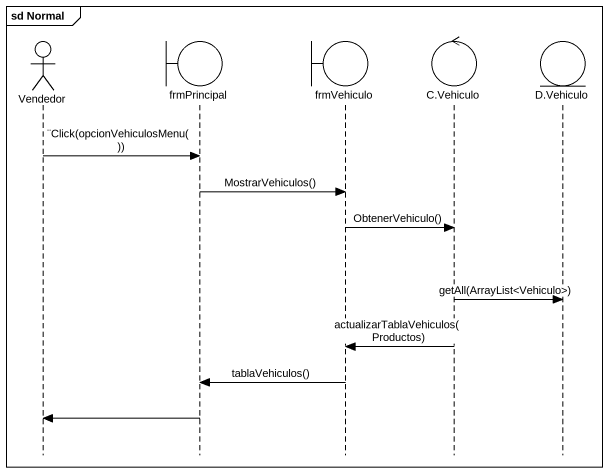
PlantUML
@startuml
mainframe sd Normal
hide footbox
actor Vendedor
boundary frmPrincipal
boundary frmVehiculo
control "C.Vehiculo" as C_Vehiculo
entity "D.Vehiculo" as D_Vehiculo

Vendedor -> frmPrincipal : ¨Click(opcionVehiculosMenu())
frmPrincipal -> frmVehiculo : MostrarVehiculos()
frmVehiculo -> C_Vehiculo : ObtenerVehiculo()
C_Vehiculo -> D_Vehiculo : getAll(ArrayList<Vehiculo>)
C_Vehiculo -> frmVehiculo : actualizarTablaVehiculos(Productos)
frmVehiculo -> frmPrincipal : tablaVehiculos()
frmPrincipal -> Vendedor
@enduml
